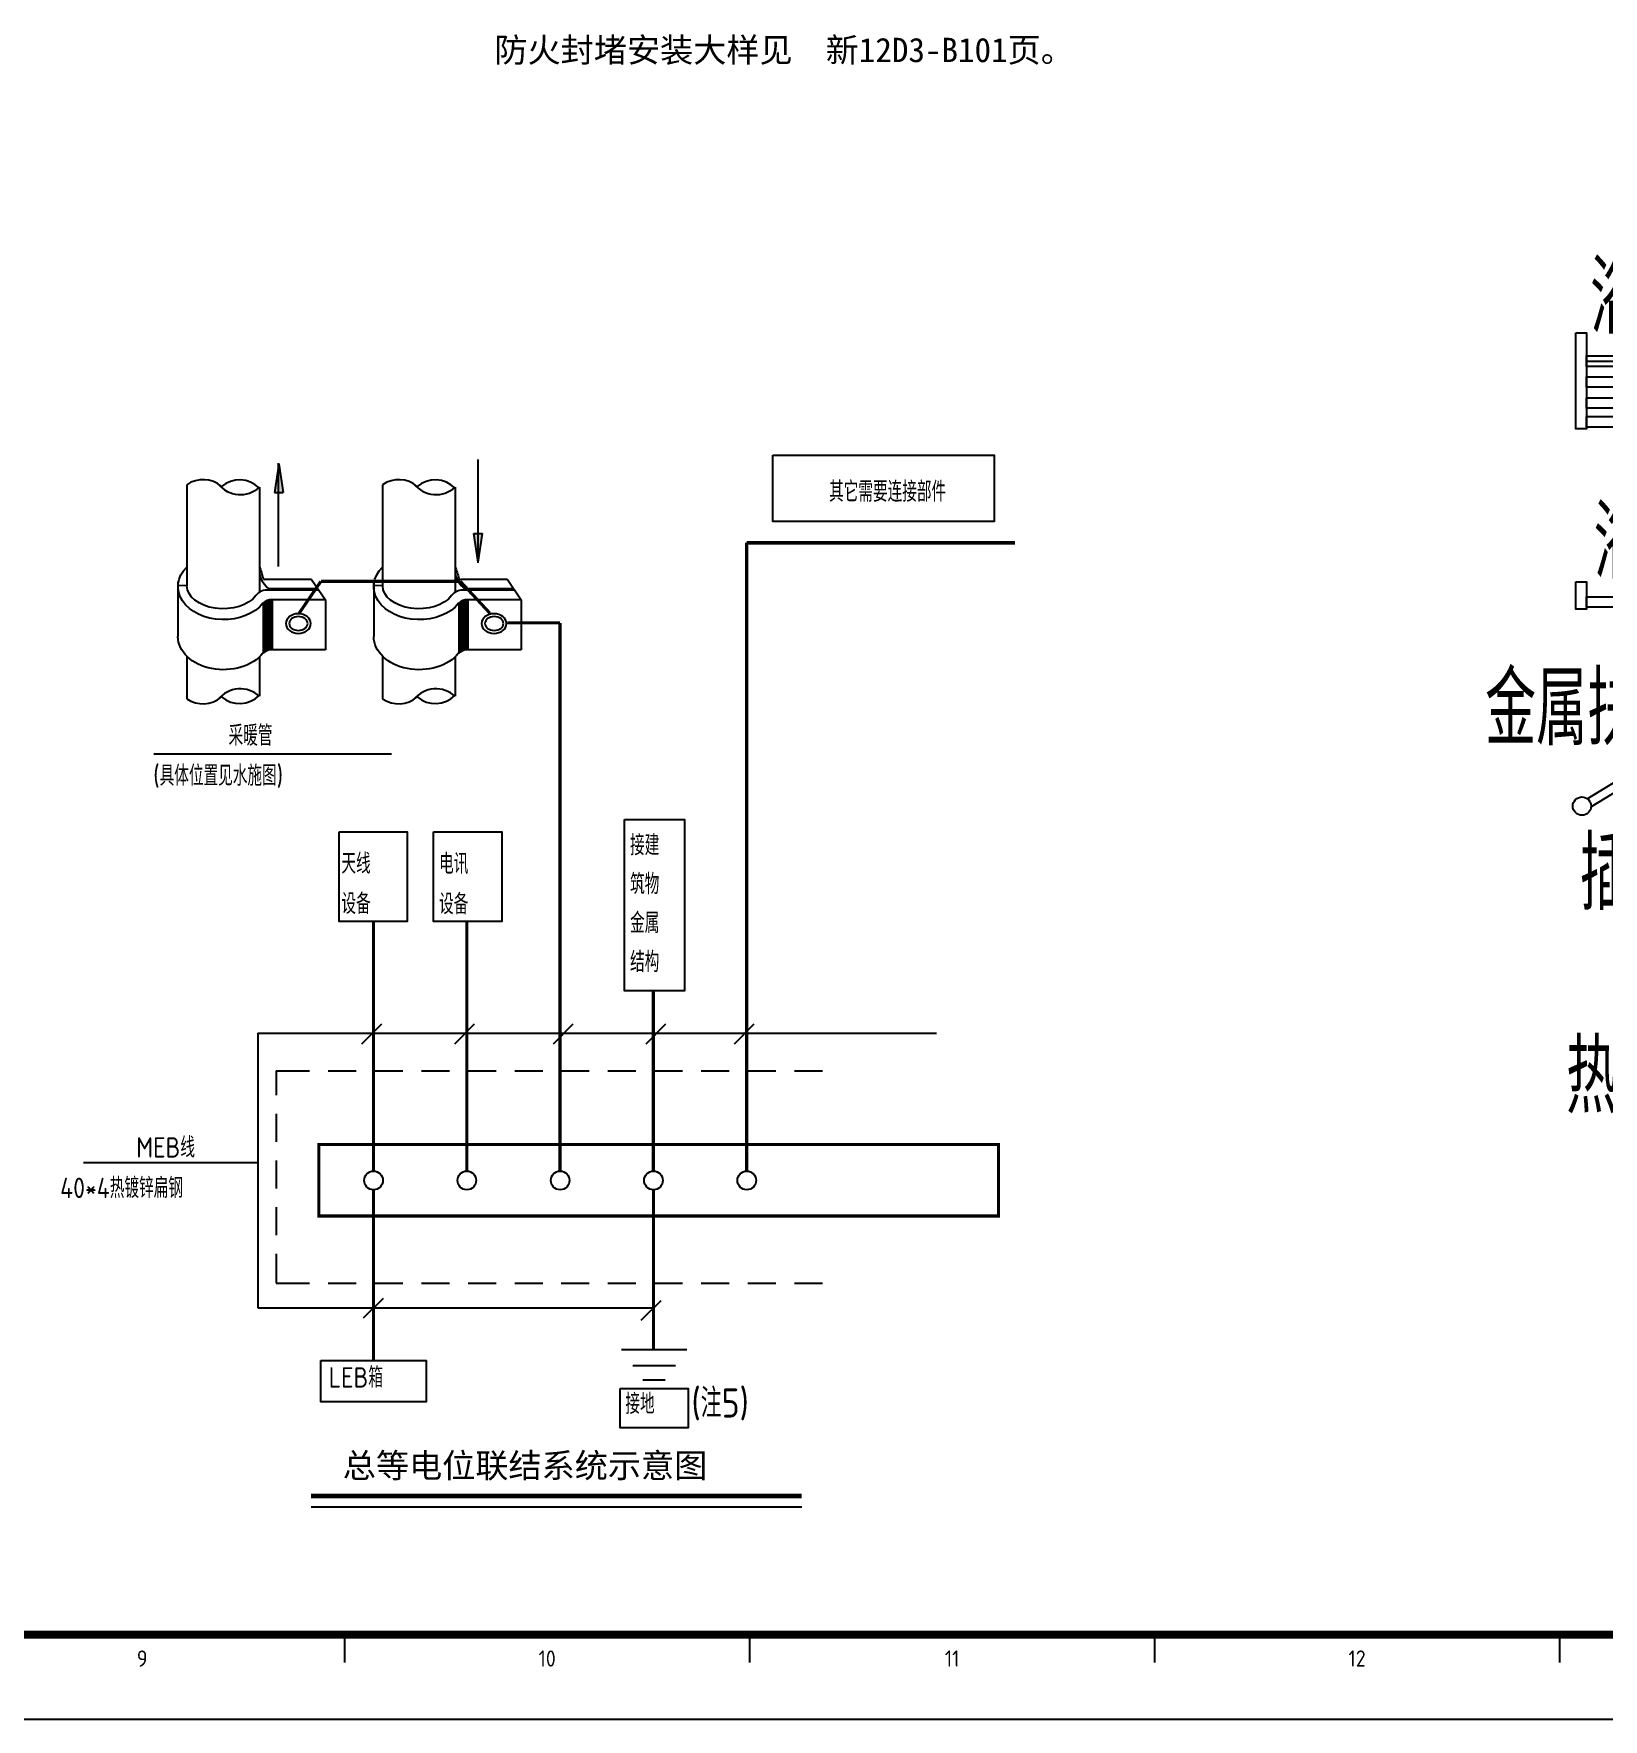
# Model space of a CAD drawing. Extents: x 815029915 to 815825525, y 579155098 to 579748855.
# Drawn here: x 815623394 to 815642773, y 579313072 to 579333880 of the extents above; entities that cross this region are included whole.
import ezdxf
from ezdxf.enums import TextEntityAlignment as Align

# ---------------------------------------------------------------- set-up
doc = ezdxf.new("R2010")
doc.units = 0
doc.header["$LTSCALE"] = 100
doc.header["$MEASUREMENT"] = 0
for name, color, linetype in [('E-CAPL-1', 7, 'Continuous'), ('LIN1', 7, 'Continuous'), ('TEL_TEXT', 7, 'Continuous'), ('TK', 7, 'Continuous'), ('XTT', 3, 'Continuous'), ('zm', 1, 'Continuous')]:
    doc.layers.add(name, color=color, linetype=linetype)
doc.styles.add('-黑体', font='', dxfattribs={"width": 0.8})
doc.styles.add('HZ_TXT', font='TXT.shx', dxfattribs={"bigfont": 'hztxt.shx'})
doc.styles.add('ISOCP', font='isocp.shx', dxfattribs={"bigfont": 'gbcbig.shx'})
doc.styles.get("Standard").update_dxf_attribs({"font": 'gbenor.shx', "bigfont": 'gbcbig.shx'})
doc.styles.get('-黑体').set_extended_font_data('SimHei')

# ---------------------------------------------------------------- blocks, each defined once
blk = doc.blocks.new('l')
at = {"layer": 'TK'}
blk.add_lwpolyline([(815463677, 579451444), (815463677, 579409444), (815547777, 579409444), (815547777, 579451444)], close=True, dxfattribs=at)

msp = doc.modelspace()

# ---------------------------------------------------------------- hatches: boundary and pattern name
at = {"layer": 'E-CAPL-1', "linetype": 'Continuous'}
for points in [[(815626474.6, 579328217.9), (815626367, 579328217.9), (815626420.8, 579328571.8)], [(815628934, 579327710.3), (815628826.4, 579327710.3), (815628880.2, 579327356.5)]]:
    msp.add_hatch(color=7, dxfattribs=at).paths.add_polyline_path(points)

# ---------------------------------------------------------------- linework, layer by layer
msp.add_line((815642564.3, 579329838.6), (815644527.3, 579329838.6))
for points in [[(815642434.9, 579330189), (815642564.3, 579330189), (815642564.3, 579329003.4), (815642434.9, 579329003.4)], [(815642564.3, 579329903.2), (815644527.3, 579329903.2), (815644527.3, 579329773.9), (815642564.3, 579329773.9)], [(815642564.3, 579329644.6), (815644527.3, 579329644.6), (815644527.3, 579329515.2), (815642564.3, 579329515.2)], [(815642564.3, 579329385.9), (815644527.3, 579329385.9), (815644527.3, 579329256.5), (815642564.3, 579329256.5)], [(815642564.3, 579329154.3), (815644527.3, 579329154.3), (815644527.3, 579329025), (815642564.3, 579329025)], [(815642434.9, 579327115.6), (815642564.3, 579327115.6), (815642564.3, 579326778.2), (815642434.9, 579326778.2)], [(815642564.3, 579326929.1), (815644527.3, 579326929.1), (815644527.3, 579326799.8), (815642564.3, 579326799.8)]]:
    msp.add_lwpolyline(points, close=True)
for points in [[(815642575.1, 579324436.7), (815644458, 579325584.4)], [(815644502, 579325481.9), (815642621.6, 579324335.7)]]:
    msp.add_lwpolyline(points)
msp.add_circle((815642509.1, 579324345.1), 112.9)
at = {"layer": 'E-CAPL-1', "color": 7, "linetype": 'Continuous'}
for p, q in [((815628878.9, 579328625.7), (815628878.9, 579327348)), ((815626420.8, 579328571.8), (815626367, 579328217.9)), ((815626418.2, 579327302.6), (815626418.2, 579328580.3)), ((815626420.8, 579328571.8), (815626474.6, 579328217.9)), ((815625285, 579328313.1), (815625285, 579327063.9)), ((815626180.1, 579328282.2), (815626180.1, 579326984.6)), ((815626367, 579328217.9), (815626474.6, 579328217.9)), ((815627701.7, 579328313.1), (815627701.7, 579327063.9)), ((815628596.8, 579328282.2), (815628596.8, 579326984.6)), ((815628826.4, 579327710.3), (815628934, 579327710.3)), ((815628880.2, 579327356.5), (815628826.4, 579327710.3)), ((815628880.2, 579327356.5), (815628934, 579327710.3)), ((815628878.9, 579327365), (815628878.9, 579327348)), ((815625175.4, 579327112.1), (815625175.4, 579326437)), ((815625285, 579327067.6), (815625175.4, 579327063.1)), ((815626825.5, 579327141.8), (815626249.4, 579327141.8)), ((815626904.4, 579327026.1), (815626291, 579327026.1)), ((815626916.2, 579327008.9), (815626296.1, 579327008.9)), ((815626825.5, 579327141.8), (815626995.5, 579326892.5)), ((815627592.2, 579327112.1), (815627592.2, 579326437)), ((815627701.7, 579327067.6), (815627592.2, 579327063.1)), ((815629242.3, 579327141.8), (815628666.1, 579327141.8)), ((815629321.2, 579327026.1), (815628707.7, 579327026.1)), ((815629332.9, 579327008.9), (815628712.9, 579327008.9)), ((815629242.3, 579327141.8), (815629412.3, 579326892.5)), ((815626225.2, 579326851.3), (815626225.2, 579326234.5)), ((815626251.4, 579326869.7), (815626251.4, 579326258.6)), ((815626271.9, 579326879.8), (815626271.9, 579326263.1)), ((815626293.5, 579326887.2), (815626293.5, 579326270.4)), ((815626315.1, 579326891.5), (815626315.1, 579326273.1)), ((815626336.7, 579326891.5), (815626336.7, 579326273.1)), ((815626995.5, 579326892.5), (815626337.4, 579326892.5)), ((815626995.5, 579326892.5), (815626995.5, 579326273.1)), ((815628641.9, 579326851.3), (815628641.9, 579326234.5)), ((815628668.1, 579326869.7), (815628668.1, 579326258.6)), ((815628688.7, 579326879.8), (815628688.7, 579326263.1)), ((815628710.3, 579326887.2), (815628710.3, 579326270.4)), ((815628731.9, 579326891.5), (815628731.9, 579326273.1)), ((815628753.4, 579326891.5), (815628753.4, 579326273.1)), ((815629412.3, 579326892.5), (815628754.1, 579326892.5)), ((815629412.3, 579326892.5), (815629412.3, 579326273.1)), ((815625285, 579326195.2), (815625285, 579325670.8)), ((815626180.1, 579326185.6), (815626180.1, 579325701.7)), ((815626995.5, 579326273.1), (815626305.9, 579326273.1)), ((815627701.7, 579326195.2), (815627701.7, 579325670.8)), ((815628596.8, 579326185.6), (815628596.8, 579325701.7)), ((815629412.3, 579326273.1), (815628722.6, 579326273.1)), ((815624877.2, 579324989.6), (815627811.1, 579324989.6)), ((815626161.6, 579321543.8), (815626161.6, 579318150.4)), ((815626161.6, 579321543.8), (815634541.9, 579321543.8)), ((815627446.3, 579321411.2), (815627690.7, 579321655.6)), ((815628592.7, 579321411.2), (815628837, 579321655.6)), ((815629809.8, 579321411.2), (815630054.1, 579321655.6)), ((815630956.1, 579321411.2), (815631200.5, 579321655.6)), ((815632045.8, 579321411.2), (815632290.2, 579321655.6)), ((815626385.7, 579321076.1), (815626385.7, 579320774.9)), ((815626385.7, 579321076.1), (815626798, 579321076.1)), ((815627028.4, 579321076.1), (815627374, 579321076.1)), ((815627604.4, 579321076.1), (815627950, 579321076.1)), ((815628180.4, 579321076.1), (815628526, 579321076.1)), ((815628756.4, 579321076.1), (815629102, 579321076.1)), ((815629332.4, 579321076.1), (815629678, 579321076.1)), ((815629908.4, 579321076.1), (815630254, 579321076.1)), ((815630484.4, 579321076.1), (815630830, 579321076.1)), ((815631060.4, 579321076.1), (815631406, 579321076.1)), ((815631636.4, 579321076.1), (815631982, 579321076.1)), ((815632212.4, 579321076.1), (815632558, 579321076.1)), ((815632788.4, 579321076.1), (815633134, 579321076.1)), ((815626385.7, 579320544.5), (815626385.7, 579320198.9)), ((815624007.5, 579319944.8), (815626161.6, 579319944.8)), ((815626385.7, 579319968.5), (815626385.7, 579319622.9)), ((815626385.7, 579319392.5), (815626385.7, 579319046.9)), ((815626385.7, 579318816.5), (815626385.7, 579318455.4)), ((815626385.7, 579318455.4), (815626798, 579318455.4)), ((815627028.4, 579318455.4), (815627374, 579318455.4)), ((815627604.4, 579318455.4), (815627950, 579318455.4)), ((815628180.4, 579318455.4), (815628526, 579318455.4)), ((815628756.4, 579318455.4), (815629102, 579318455.4)), ((815629332.4, 579318455.4), (815629678, 579318455.4)), ((815629908.4, 579318455.4), (815630254, 579318455.4)), ((815630484.4, 579318455.4), (815630830, 579318455.4)), ((815631060.4, 579318455.4), (815631406, 579318455.4)), ((815631636.4, 579318455.4), (815631982, 579318455.4)), ((815632212.4, 579318455.4), (815632558, 579318455.4)), ((815632788.4, 579318455.4), (815633134, 579318455.4)), ((815627467.6, 579318028.2), (815627711.9, 579318272.5)), ((815630895.3, 579317998.5), (815631139.6, 579318242.9)), ((815626161.6, 579318150.4), (815631047.1, 579318150.4)), ((815630649.2, 579317638.4), (815631456.3, 579317638.4)), ((815630789.4, 579317439.6), (815631316.1, 579317439.6)), ((815630914.3, 579317263.6), (815631191.2, 579317263.6))]:
    msp.add_line(p, q, dxfattribs=at)
for points in [[(815632518.9, 579328676.1), (815635254.2, 579328676.1), (815635254.2, 579327860.3), (815632518.9, 579327860.3)], [(815630688.7, 579324178.5), (815631427.6, 579324178.5), (815631427.6, 579322065.9), (815630688.7, 579322065.9)], [(815627164.2, 579324027.9), (815628005.7, 579324027.9), (815628005.7, 579322919.8), (815627164.2, 579322919.8)], [(815628330.8, 579324027.9), (815629172.2, 579324027.9), (815629172.2, 579322919.8), (815628330.8, 579322919.8)], [(815626939.1, 579317501.9), (815628240.4, 579317501.9), (815628240.4, 579316992.4), (815626939.1, 579316992.4)], [(815630633, 579317153.9), (815631474.4, 579317153.9), (815631474.4, 579316671.8), (815630633, 579316671.8)]]:
    msp.add_lwpolyline(points, close=True, dxfattribs=at)
for points, const_width in [([(815632197.8, 579327595.3), (815635508.3, 579327595.3)], 41.5), ([(815632197.8, 579319839.5), (815632197.8, 579327595.3)], 41.5), ([(815626939.5, 579327119.3), (815626670.7, 579326725.4)], 38.4), ([(815628661.4, 579327119.3), (815626939.5, 579327119.3)], 38.4), ([(815628661.4, 579327119.3), (815629027.2, 579326725.4)], 38.4), ([(815629892.3, 579326606.9), (815629241.6, 579326606.9)], 38.4), ([(815629892.3, 579319837.3), (815629892.3, 579326606.9)], 38.4), ([(815627588.3, 579319837.3), (815627588.3, 579322919.8)], 38.4), ([(815628740.3, 579319837.3), (815628740.3, 579322919.8)], 38.4), ([(815631044.3, 579319837.3), (815631044.3, 579322065.9)], 38.4), ([(815627589.8, 579319609.1), (815627589.8, 579317501.9)], 38.4), ([(815631045.8, 579319609.1), (815631045.8, 579317638.4)], 38.4)]:
    msp.add_lwpolyline(points, dxfattribs=dict(at, const_width=const_width))
at = {"layer": 'E-CAPL-1', "color": 7, "linetype": 'Continuous', "const_width": 38.4}
msp.add_lwpolyline([(815626914.4, 579320168), (815635305.5, 579320168), (815635305.5, 579319284.8), (815626914.4, 579319284.8)], close=True, dxfattribs=at)
at = {"layer": 'E-CAPL-1', "color": 7, "linetype": 'Continuous'}
for centre in [(815627589.8, 579319724.3), (815628741.8, 579319724.3), (815629893.8, 579319724.3), (815631045.8, 579319724.3), (815632197.8, 579319724.3)]:
    msp.add_circle(centre, 115.2, dxfattribs=at)
for centre, radius, start, end in [((815625484, 579328025.5), 349.7, 49.50318, 124.69268), ((815625944.1, 579328540.4), 349.7, 219.038, 312.42207), ((815625934.4, 579328022.3), 349.7, 45.38167, 129.67293), ((815627900.8, 579328025.5), 349.7, 49.50318, 124.69268), ((815628360.9, 579328540.4), 349.7, 219.038, 312.42207), ((815628351.2, 579328022.3), 349.7, 45.38167, 129.67293), ((815626538.6, 579327313.5), 374.8, 196.91744, 230.07263), ((815628955.4, 579327313.5), 374.8, 196.91744, 230.07263), ((815626272.2, 579326839.9), 171.5, 81.86946, 142.27779), ((815626252.2, 579327172.6), 30.9, 212.37982, 264.70844), ((815628689, 579326839.9), 171.5, 81.86946, 142.27779), ((815628669, 579327172.6), 30.9, 212.37982, 264.70844), ((815626339.1, 579326717.5), 175.7, 90.54006, 131.18351), ((815628755.8, 579326717.5), 175.7, 90.54006, 131.18351), ((815626339.1, 579326100.7), 175.7, 100.88829, 131.18351), ((815628755.8, 579326100.7), 175.7, 100.88829, 131.18351), ((815625944.1, 579325443.5), 349.7, 47.57793, 140.962), ((815625934.4, 579325961.6), 349.7, 230.32707, 314.61833), ((815628360.9, 579325443.5), 349.7, 47.57793, 140.962), ((815628351.2, 579325961.6), 349.7, 230.32707, 314.61833), ((815625484, 579325958.4), 349.7, 235.30732, 310.49682), ((815627900.8, 579325958.4), 349.7, 235.30732, 310.49682)]:
    msp.add_arc(centre, radius, start, end, dxfattribs=at)
at = {"layer": 'E-CAPL-1', "color": 7, "linetype": 'Continuous', "extrusion": (0, 0, -1)}
for centre, major_axis, ratio, start_param, end_param in [((815625737.5, 579327054.2), (-562.1, 0), 0.7253216, 3.6676604, 6.9181427), ((815625628, 579327413), (-506.3, 1006.3), 0.4147085, 1.881141, 2.0289938), ((815628154.3, 579327054.2), (-562.1, 0), 0.7253216, 3.6676604, 6.9181427), ((815628044.8, 579327413), (-506.3, 1006.3), 0.4147085, 1.881141, 2.0289938), ((815625732.7, 579327063.9), (-446.3, 0), 0.6324323, 3.5803896, 6.2831853), ((815628149.4, 579327063.9), (-446.3, 0), 0.6324323, 3.5803896, 6.2831853), ((815625737.5, 579326437), (562.1, 0), 0.7253216, 0.5252323, 3.1415927), ((815628154.3, 579326437), (562.1, 0), 0.7253216, 0.5252323, 3.1415927)]:
    msp.add_ellipse(centre, major_axis=major_axis, ratio=ratio, start_param=start_param, end_param=end_param, dxfattribs=at)
for centre, major_axis, ratio in [((815626661.7, 579326599), (153.8, 0), 0.7904191), ((815626662.7, 579326599.3), (114.2, 0), 0.7419342), ((815629078.4, 579326599), (153.8, 0), 0.7904191), ((815629079.5, 579326599.3), (114.2, 0), 0.7419342)]:
    msp.add_ellipse(centre, major_axis=major_axis, ratio=ratio, dxfattribs=at)
at = {"layer": 'TK'}
for p, q in [((815627233.2, 579314163.5), (815627233.2, 579313772.2)), ((815632233.2, 579314163.5), (815632233.2, 579313772.2)), ((815637233.2, 579314163.5), (815637233.2, 579313772.2)), ((815642233.2, 579314163.5), (815642233.2, 579313772.2))]:
    msp.add_line(p, q, dxfattribs=at)
msp.add_lwpolyline([(815579733.2, 579355072.2), (815579733.2, 579313072.2), (815663833.2, 579313072.2), (815663833.2, 579355072.2)], close=True, dxfattribs=at)
at = {"layer": 'TK', "const_width": 100}
msp.add_lwpolyline([(815582233.2, 579314117.9), (815582233.2, 579354072.2), (815662833.2, 579354072.2), (815662833.2, 579314117.9)], close=True, dxfattribs=at)
at = {"layer": 'XTT', "color": 3, "linetype": 'Continuous'}
msp.add_line((815626817.9, 579315693.5), (815632876.4, 579315693.5), dxfattribs=at)
at = {"layer": 'XTT', "color": 3, "linetype": 'Continuous', "const_width": 56.3}
msp.add_lwpolyline([(815626817.9, 579315829.6), (815632876.4, 579315829.6)], dxfattribs=at)

# ---------------------------------------------------------------- block references
at = {"layer": 'zm', "color": 1}
msp.add_blockref('l', (116055.9, -96372.3), dxfattribs=at)

# ---------------------------------------------------------------- texts
at = {"layer": 'E-CAPL-1', "color": 7, "linetype": 'Continuous'}
for s, height, p in [('其它需要连接部件', 250.88, (815633214.3, 579328101.4)), ('采暖管', 250.88, (815625800.2, 579325091)), ('接建', 250.88, (815630756.9, 579323737.4)), ('天线', 250.88, (815627193.4, 579323510.7)), ('电讯', 250.88, (815628399.1, 579323507.2)), ('筑物', 250.88, (815630756.9, 579323257.4)), ('设备', 250.88, (815627193.4, 579323014)), ('设备', 250.88, (815628399.1, 579323010.5)), ('金属', 250.88, (815630756.9, 579322777.4)), ('结构', 250.88, (815630756.9, 579322297.4)), ('MEB线', 250.88, (815624660.1, 579320006.4)), ('40*4热镀锌扁钢', 250.88, (815623720.5, 579319506.7)), ('LEB箱', 250.88, (815627035.7, 579317167.1)), ('(注5)', 358.4, (815631515.1, 579316797.4)), ('接地', 250.88, (815630699.5, 579316841.1))]:
    msp.add_text(s, height=height, dxfattribs=at).set_placement(p)
msp.add_text('(具体位置见水施图)', height=250.88, dxfattribs=at).set_placement((815624869, 579324721.5), align=Align.MIDDLE_LEFT)
at = {"layer": 'LIN1', "color": 7, "linetype": 'Continuous', "style": 'HZ_TXT', "width": 0.7}
for s, p in [('浴巾架', (815642608.3, 579330176.8)), ('浴帘杆', (815642653, 579327154.5)), ('金属扶手', (815641313.7, 579325098.5)), ('插座', (815642483.6, 579323061.8)), ('热水管', (815642313.7, 579320555.1))]:
    msp.add_text(s, height=900, dxfattribs=at).set_placement(p)
at = {"layer": 'TEL_TEXT', "style": '-黑体'}
for s, p in [(' 防火封堵安装大样见  新12D3-B101页。', (815628877.3, 579333529.6)), ('总等电位联结系统示意图', (815627209.9, 579316054.9))]:
    msp.add_text(s, height=300, dxfattribs=at).set_placement(p)
at = {"layer": 'TK', "style": 'ISOCP'}
for s, p in [('9', (815624733.2, 579313822.2)), ('10', (815629733.2, 579313822.2)), ('11', (815634733.2, 579313822.2)), ('12', (815639733.2, 579313822.2))]:
    msp.add_text(s, height=200, dxfattribs=at).set_placement(p, align=Align.MIDDLE)

doc.saveas('drawing.dxf')
